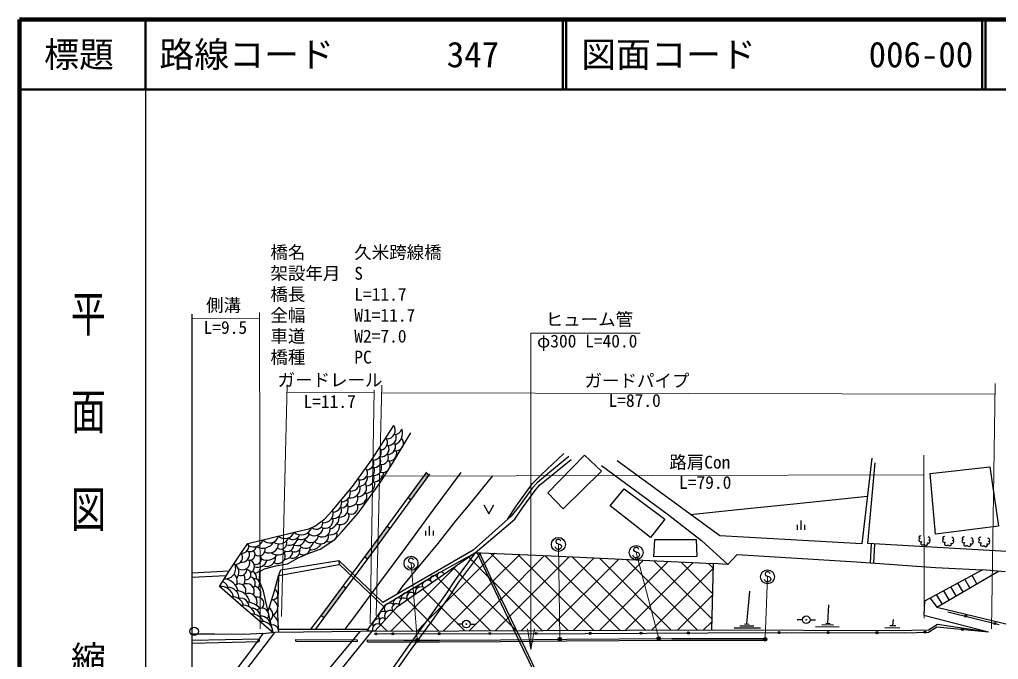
# Model space of a CAD drawing. Units: millimetres at full size, sheet at 1:1000; details may follow other scales. Extents: x 40000 to 680000, y 20000 to 380000.
# Drawn here: x 40000 to 180096, y 288367 to 380000 of the extents above; entities that cross this region are included whole.
import ezdxf
from ezdxf.enums import TextEntityAlignment as Align

# ---------------------------------------------------------------- set-up
doc = ezdxf.new("R2010")
doc.units = ezdxf.units.MM
doc.header["$LTSCALE"] = 1000
doc.header["$PDMODE"] = 32
doc.header["$PDSIZE"] = 500
doc.linetypes.add('CHAIN', pattern=[18.5, 12, -1.5, 3.5, -1.5])
for name, color, linetype, lineweight in [('M-BGD', 7, 'Continuous', 25), ('M-BMK', 2, 'CHAIN', 13), ('M-BMK-OTRS', 5, 'Continuous', 25), ('M-STR-HTXT', 7, 'Continuous', 13), ('M-STR-STR1', 1, 'Continuous', 25), ('M-STR-STRC', 7, 'Continuous', 25), ('M-TTL', 2, 'Continuous', 140), ('M-TTL-BAND', 7, 'Continuous', 25), ('M-TTL-LINE', 7, 'Continuous', 50)]:
    doc.layers.add(name, color=color, linetype=linetype, lineweight=lineweight)
doc.layers.add('M-TTL-TXT', color=7, linetype='Continuous')
doc.styles.add('@ＭＳ ゴシック', font='')
doc.styles.add('ＭＳ ゴシック', font='')
doc.styles.get('@ＭＳ ゴシック').set_extended_font_data('@MS Gothic')
doc.styles.get('ＭＳ ゴシック').set_extended_font_data('MS Gothic')

# ---------------------------------------------------------------- blocks, each defined once
blk = doc.blocks.new('open_arrow')
at = {"color": 0, "linetype": 'Continuous', "lineweight": -2}
blk.add_lwpolyline([(7.5, 1.25), (0, 0), (7.5, -1.25)], dxfattribs=at)

msp = doc.modelspace()

# ---------------------------------------------------------------- hatches: boundary and pattern name
at = {"layer": 'M-BGD'}
h = msp.add_hatch(color=256, dxfattribs=at)
edge = h.paths.add_edge_path()
edge.add_ellipse((103943, 293430), major_axis=(-36.5, -34.2), ratio=1, start_angle=136.8037, end_angle=-43.1963)
h = msp.add_hatch(color=256, dxfattribs=at)
edge = h.paths.add_edge_path()
edge.add_ellipse((152593, 294050), major_axis=(-36.5, -34.2), ratio=1, start_angle=136.8037, end_angle=-43.1963)
at = {"layer": 'M-BMK'}
for points in [[(98641, 314770), (98180, 315071), (95605, 311540), (96053, 311222)], [(93076, 307139), (92622, 307450), (90650, 304747), (89404, 303067), (89848, 302742), (91093, 304421)], [(86754, 298572), (86327, 298919), (83254, 294776), (83177, 294674), (83619, 294347), (83695, 294447)]]:
    msp.add_hatch(color=256, dxfattribs=at).paths.add_polyline_path(points)

# ---------------------------------------------------------------- linework, layer by layer
for centre in [(103943, 293430), (152593, 294050)]:
    msp.add_arc(centre, 50, 180.00009, 0.00009)
at = {"layer": 'M-BGD'}
for p, q in [((98180, 315071), (98641, 314770)), ((124522, 310375), (126507, 312803)), ((95605, 311540), (96053, 311222)), ((151862, 306940), (151862, 308268)), ((92622, 307450), (93076, 307139)), ((98693, 306106), (98693, 307434)), ((151329, 306940), (151329, 307637)), ((152395, 306940), (152395, 307637)), ((98160, 306106), (98160, 306802)), ((99226, 306106), (99226, 306802)), ((161791, 302212), (161948, 304957)), ((162240, 302180), (162397, 304931)), ((89404, 303067), (89848, 302742)), ((104299, 302995), (104551, 302743)), ((104551, 302743), (104754, 302540)), ((108029, 303564), (106738, 302273)), ((107415, 303592), (118493, 292513)), ((111579, 303402), (107937, 299761)), ((115129, 303240), (109146, 297257)), ((118676, 303075), (110354, 294753)), ((111304, 303414), (122190, 292529)), ((122219, 302906), (111799, 292485)), ((115194, 303237), (125887, 292544)), ((125763, 302737), (115527, 292501)), ((119088, 303055), (129584, 292560)), ((122987, 302869), (133281, 292575)), ((126885, 302683), (136977, 292591)), ((91974, 296530), (85670, 302532)), ((92148, 295881), (85719, 302002)), ((102493, 301741), (93159, 292407)), ((106313, 301849), (99737, 295273)), ((102108, 301474), (102960, 300622)), ((104754, 302540), (107028, 300266)), ((106738, 302273), (106313, 301849)), ((129305, 302567), (119255, 292516)), ((132847, 302396), (122983, 292532)), ((136389, 302226), (126711, 292548)), ((139260, 301385), (130439, 292563)), ((130785, 302495), (139079, 294201)), ((134685, 302308), (139170, 297822)), ((138585, 302120), (139262, 301443)), ((141362, 301966), (139278, 302087)), ((70009, 301020), (64659, 300743)), ((69585, 300347), (64659, 300092)), ((99917, 299952), (101442, 298428)), ((102960, 300622), (103223, 300359)), ((103223, 300359), (110484, 293098)), ((107028, 300266), (108314, 298980)), ((176020, 298623), (175306, 299843)), ((177013, 299202), (176319, 300390)), ((86327, 298919), (86754, 298572)), ((97727, 298431), (99926, 296231)), ((107488, 299311), (100615, 292438)), ((101442, 298428), (101731, 298139)), ((107937, 299761), (107488, 299311)), ((108314, 298980), (114797, 292498)), ((174032, 297465), (173281, 298750)), ((175026, 298044), (174293, 299296)), ((101731, 298139), (107403, 292467)), ((139164, 297577), (134167, 292579)), ((144083, 293446), (144500, 298148)), ((172045, 296306), (171256, 297657)), ((173039, 296885), (172268, 298203)), ((95536, 296909), (98384, 294061)), ((99926, 296231), (100213, 295944)), ((100213, 295944), (103706, 292451)), ((108697, 296808), (104343, 292454)), ((155693, 293535), (155840, 296210)), ((171262, 295850), (181958, 293255)), ((83177, 294674), (83619, 294347)), ((93459, 295274), (96312, 292420)), ((99737, 295273), (98005, 293540)), ((109905, 294303), (108071, 292470)), ((110354, 294753), (109905, 294303)), ((172870, 295176), (180185, 293372)), ((91690, 293330), (92616, 292405)), ((98005, 293540), (96887, 292423)), ((98384, 294061), (98670, 293775)), ((98670, 293775), (100009, 292436)), ((103393, 293430), (102643, 293430)), ((104493, 293430), (105243, 293430)), ((110484, 293098), (111100, 292482)), ((139068, 293768), (137894, 292595)), ((142254, 292900), (146040, 292875)), ((143101, 293196), (145078, 293183)), ((143756, 293452), (144410, 293439)), ((152043, 294050), (151293, 294050)), ((153143, 294050), (153893, 294050)), ((153920, 293064), (157308, 293031)), ((154822, 293347), (156507, 293306)), ((155389, 293539), (155998, 293531)), ((163825, 292953), (165973, 292913)), ((164542, 293241), (165431, 293211)), ((164987, 293226), (165055, 294070)), ((76516, 292205), (74800, 292037)), ((77033, 292699), (77043, 292257)), ((77033, 292699), (89895, 292695)), ((89690, 292397), (88800, 292384)), ((89895, 292695), (89690, 292397)), ((90435, 292399), (89690, 292397)), ((64655, 291120), (74303, 291321)), ((64655, 290720), (74312, 290921)), ((74303, 291321), (74312, 290921)), ((79539, 290969), (79540, 291219)), ((79539, 290969), (88322, 290943)), ((79540, 291219), (88323, 291193)), ((88323, 291193), (88322, 290943)), ((89809, 290905), (89811, 291155)), ((146711, 291378), (146711, 291128))]:
    msp.add_line(p, q, dxfattribs=at)
for points in [[(76280, 292182), (72050, 295815), (68616, 298809), (70141, 301229), (71844, 303801), (72665, 304989), (76189, 305829), (79741, 306695), (81415, 307091), (82251, 307428), (83644, 308440), (84715, 309628), (87656, 313124), (90371, 316882), (93541, 321871)], [(76280, 292182), (75296, 296428), (74909, 298149), (74338, 299560), (74388, 300936), (75060, 301339), (76656, 301759), (78369, 302061), (79871, 302921), (81315, 303525), (83028, 304146), (85144, 305557), (86087, 306600), (88440, 309290), (91551, 313627), (93434, 316502), (96020, 320800)], [(118607, 317408), (115606, 314957), (114059, 313678), (113385, 312873), (111559, 310352), (110365, 308902), (104897, 304017), (91974, 296530)], [(105221, 303636), (110890, 308448), (111970, 310067), (113779, 312566), (114413, 313322), (115924, 314571), (118923, 317020)], [(109892, 308479), (111075, 310330), (113396, 313584), (114628, 314817), (117881, 317836)], [(162000, 317195), (160568, 304902), (140200, 306065), (125529, 316827)], [(181770, 317336), (182917, 303743), (161413, 304988), (162440, 316541)], [(123289, 316153), (132669, 309203), (137580, 305417), (141362, 301966), (142693, 303412), (159782, 302355), (171096, 301550), (177811, 301195)], [(81696, 292698), (83254, 294776), (90650, 304747), (98275, 315201)], [(82383, 292697), (83695, 294447), (91093, 304421), (98719, 314877)], [(86608, 292696), (87853, 294339), (91555, 299402), (95331, 304453), (99214, 309727), (103215, 315145)], [(94092, 297757), (94795, 298788), (97014, 301493), (99901, 304987), (102438, 308193), (104246, 310382), (107754, 314664)], [(126507, 312803), (132363, 308476), (130292, 305849), (124522, 310375)], [(136021, 309131), (142321, 309790), (150836, 310670), (161364, 311735)], [(106432, 310517), (107148, 309222), (107864, 310517)], [(169061, 306009), (168933, 306054), (168821, 306009), (168714, 305875), (168734, 305745), (168817, 305686), (168877, 305675), (168771, 305614), (168707, 305425), (168739, 305288), (168920, 305219), (169068, 305238), (168991, 305041), (168988, 304875), (169112, 304799), (169293, 304761), (169419, 304817), (169451, 304878), (169504, 304795), (169736, 304693), (169909, 304761), (170008, 304921), (169966, 305032), (169896, 305084), (170089, 305036), (170281, 305149), (170334, 305348), (170262, 305425), (170135, 305456), (170292, 305501), (170314, 305589), (170272, 305760), (170190, 305850), (170018, 305927)], [(172448, 305938), (172320, 305983), (172208, 305938), (172102, 305804), (172121, 305674), (172204, 305615), (172264, 305604), (172158, 305543), (172094, 305354), (172126, 305217), (172307, 305148), (172455, 305167), (172378, 304970), (172375, 304804), (172499, 304728), (172681, 304690), (172806, 304746), (172839, 304807), (172891, 304725), (173123, 304622), (173297, 304690), (173396, 304850), (173354, 304961), (173283, 305013), (173476, 304965), (173668, 305078), (173721, 305277), (173650, 305354), (173522, 305385), (173679, 305430), (173701, 305518), (173660, 305689), (173578, 305779), (173406, 305856)], [(175232, 305867), (175104, 305912), (174992, 305867), (174886, 305734), (174906, 305603), (174989, 305545), (175048, 305533), (174943, 305472), (174878, 305283), (174910, 305146), (175092, 305077), (175239, 305096), (175162, 304899), (175159, 304733), (175283, 304657), (175465, 304619), (175590, 304675), (175623, 304736), (175675, 304654), (175907, 304551), (176081, 304619), (176180, 304779), (176138, 304890), (176067, 304942), (176261, 304894), (176452, 305007), (176505, 305206), (176434, 305283), (176306, 305315), (176463, 305359), (176485, 305447), (176444, 305618), (176362, 305708), (176190, 305785)], [(177608, 305831), (177481, 305877), (177368, 305832), (177262, 305698), (177282, 305568), (177365, 305509), (177425, 305498), (177319, 305437), (177255, 305248), (177287, 305111), (177468, 305042), (177615, 305061), (177539, 304864), (177536, 304698), (177659, 304622), (177841, 304584), (177967, 304639), (177999, 304701), (178052, 304618), (178284, 304515), (178457, 304584), (178556, 304743), (178514, 304855), (178444, 304907), (178637, 304859), (178829, 304971), (178882, 305170), (178810, 305247), (178682, 305279), (178840, 305324), (178862, 305412), (178820, 305582), (178738, 305672), (178566, 305750)], [(105221, 303636), (102332, 299784), (100945, 297670), (98566, 294311), (95532, 290145), (92545, 285923), (88988, 281113), (83639, 273700), (80749, 269767), (77413, 265110)], [(105980, 303647), (102823, 299439), (101441, 297332), (99053, 293961), (96020, 289795), (93031, 285571), (89472, 280759), (84124, 273347), (81234, 269415), (77911, 264774)], [(89895, 292695), (92367, 296192), (99327, 300383), (105221, 303636)], [(105221, 303636), (93938, 295799), (90840, 292397), (90433, 292397)], [(105221, 303636), (105513, 303623), (106083, 303653), (117197, 303145), (126193, 302716), (139278, 302087), (139039, 292599)], [(105513, 303623), (107046, 300227), (109406, 295340), (112072, 289797), (114444, 284886), (116640, 280213), (119131, 274949), (122494, 267908)], [(105834, 303640), (107317, 300354), (109676, 295470), (112342, 289927), (114715, 285015), (116911, 280341), (119401, 275078), (122814, 267933)], [(75560, 295289), (76473, 298205), (77048, 300356), (76916, 294943), (77033, 292699)], [(181066, 300914), (177811, 301195), (169506, 296712), (169429, 294695), (178655, 292308)], [(170319, 297151), (171262, 295850), (180095, 300998)], [(90840, 292397), (139039, 292599), (165331, 292532), (170087, 292583), (171357, 293396), (178655, 292308)], [(90990, 292046), (120967, 292096), (138541, 292163), (149797, 292214), (166666, 292197), (170110, 292281), (171278, 293048), (178655, 292308)], [(74830, 292080), (72100, 291935), (67878, 291988), (64656, 292001)], [(74830, 292080), (74303, 291321), (72741, 289219), (68907, 284179), (65856, 280036)], [(90435, 292399), (85790, 286686), (82546, 282675), (80431, 279981)], [(89809, 290905), (95008, 290877), (100121, 290888), (108839, 290937), (118330, 291020), (133356, 291128), (146711, 291128)], [(89811, 291155), (95009, 291127), (100120, 291138), (108837, 291187), (118328, 291270), (133355, 291378), (146711, 291378)]]:
    msp.add_lwpolyline(points, dxfattribs=at)
for points in [[(120877, 317610), (123287, 315338), (117801, 309937), (115585, 312236)], [(170348, 314989), (178861, 315940), (180122, 307429), (171094, 306297)], [(130902, 305551), (136830, 305551), (136921, 303118), (130798, 303067)], [(77048, 300356), (77381, 301215), (85670, 302532), (85729, 301903)]]:
    msp.add_lwpolyline(points, close=True, dxfattribs=at)
for centre, radius in [((152593, 294050), 550), ((175397, 294553), 150), ((64990, 292388), 600), ((103943, 293430), 550), ((103943, 293430), 50), ((152593, 294050), 50), ((174967, 292678), 150), ((179578, 293522), 150), ((90990, 292046), 150), ((93410, 292050), 150), ((100051, 292061), 150), ((107305, 292073), 150), ((113935, 292084), 150), ((121654, 292099), 150), ((128946, 292127), 150), ((135722, 292153), 150), ((148712, 292209), 150), ((155729, 292208), 150), ((162725, 292201), 150), ((169593, 292268), 150)]:
    msp.add_circle(centre, radius, dxfattribs=at)
for centre, radius, start, end in [((92560, 321160), 1212, 268.96115, 35.93751), ((93714, 321620), 1023, 265.49524, 343.95583), ((93113, 320718), 1701, 293.27449, 21.35462), ((91515, 319454), 1137, 280.44093, 36.23177), ((92766, 320180), 1162, 260.36637, 21.48918), ((92653, 318878), 1164, 273.2407, 29.28778), ((93829, 319334), 1122, 259.1833, 40.4336), ((90634, 318041), 1126, 271.19945, 36.7946), ((91751, 318521), 1130, 260.473, 26.11041), ((92827, 317946), 1165, 261.31786, 13.561), ((89684, 316568), 1034, 270.65706, 34.1036), ((90848, 316729), 860, 246.48863, 42.09358), ((91731, 317325), 1062, 261.71144, 29.33831), ((91946, 316275), 1121, 254.06587, 27.14628), ((88775, 315090), 1022, 259.71883, 40.33219), ((89891, 315449), 933, 254.58058, 27.44981), ((90716, 315815), 1110, 268.46031, 23.83647), ((87441, 313690), 1218, 264.61099, 29.62228), ((88489, 314444), 1302, 271.78344, 3.42379), ((89654, 314330), 1099, 269.4177, 28.97151), ((90529, 315394), 1628, 272.44593, 352.13117), ((86044, 312251), 1302, 272.32769, 18.8721), ((87350, 312907), 1410, 260.5401, 10.59743), ((88394, 312950), 1280, 270.977, 31.14586), ((89552, 313480), 1302, 264.20994, 13.8732), ((84721, 310822), 1382, 276.76705, 16.38176), ((86041, 311077), 1001, 261.42301, 16.84718), ((87163, 311506), 1264, 264.12561, 19.10424), ((88531, 311733), 1190, 247.55368, 22.10709), ((83503, 309327), 1386, 266.10955, 17.93878), ((84907, 309744), 1181, 258.59828, 16.31257), ((85765, 310018), 1288, 270.22978, 26.53621), ((87432, 310163), 998, 235.25319, 23.21149), ((82472, 307944), 936, 226.97149, 18.09796), ((83729, 308274), 1130, 239.37037, 14.92016), ((83833, 308901), 1945, 288.65935, 1.29198), ((85904, 308956), 1265, 247.79826, 11.43055), ((80312, 307821), 1622, 229.97255, 339.74656), ((82204, 307342), 1253, 221.57371, 352.58454), ((83302, 307058), 1154, 241.32035, 15.8444), ((84502, 307552), 1322, 254.56168, 6.1803), ((73492, 305873), 1386, 239.14351, 344.59407), ((75806, 306332), 1281, 220.27223, 346.7657), ((77177, 306396), 1475, 235.96102, 335.48777), ((77982, 307040), 1366, 227.12153, 340.28235), ((78587, 306053), 1332, 254.08341, 342.23691), ((79165, 306494), 960, 227.68869, 343.15094), ((79695, 305917), 1250, 241.25678, 350.17066), ((80330, 306812), 1259, 241.02858, 336.71679), ((81714, 306127), 1038, 216.36565, 4.7555), ((83048, 306074), 1184, 225.92009, 9.02917), ((84317, 306343), 1122, 250.02285, 12.75368), ((71874, 304515), 922, 260.05194, 30.94185), ((72991, 304778), 955, 244.26823, 346.47705), ((74264, 304044), 865, 230.1028, 18.46633), ((74831, 306059), 1759, 238.80745, 329.77712), ((75742, 304936), 1323, 240.43548, 359.54106), ((77412, 305002), 841, 233.80456, 22.4311), ((78305, 304792), 967, 219.69478, 356.99252), ((79064, 303939), 1065, 247.53642, 10.13901), ((79338, 304854), 1063, 238.31105, 337.45188), ((80933, 305459), 1184, 219.31031, 345.13502), ((80554, 304401), 1053, 240.12302, 4.47802), ((81714, 305695), 1629, 264.39037, 330.5292), ((70880, 303005), 1029, 266.30735, 35.77717), ((71759, 303410), 1142, 262.40873, 22.00422), ((72891, 303381), 819, 248.06386, 44.45197), ((73801, 302764), 818, 253.66872, 32.9031), ((75408, 304311), 1737, 242.94427, 325.50096), ((75358, 302992), 1307, 245.5326, 5.02273), ((76993, 304725), 1406, 229.48721, 321.41992), ((76975, 303124), 1038, 238.17481, 29.40571), ((78013, 303796), 1060, 266.03367, 1.59812), ((69436, 301401), 1494, 265.18998, 29.30464), ((70110, 300888), 1297, 318.01132, 57.15572), ((71891, 302238), 1051, 237.12593, 17.96369), ((71641, 301241), 873, 248.60428, 9.37277), ((72388, 300512), 739, 260.34958, 80.1695), ((72617, 301690), 997, 296.91985, 63.31639), ((74030, 303019), 1449, 253.25661, 342.11661), ((73566, 301648), 943, 276.70349, 0.26959), ((69049, 297641), 2286, 13.9498, 83.43187), ((69724, 299532), 1436, 343.52468, 47.59954), ((70707, 299784), 1557, 335.92769, 27.11911), ((72766, 299263), 967, 317.19061, 72.85157), ((72871, 300048), 1043, 350.27028, 64.2391), ((73652, 299191), 724, 309.91239, 102.42981), ((99360, 299809), 576, 14.44342, 201.4383), ((100342, 300274), 595, 32.63522, 183.91138), ((68775, 296921), 1895, 11.88464, 94.83375), ((68470, 298179), 1460, 10.35082, 66.14736), ((69782, 297106), 1627, 357.28709, 88.62186), ((71419, 298202), 976, 331.15973, 123.72589), ((72499, 298125), 1088, 332.29681, 122.54279), ((73419, 297753), 1125, 331.54135, 78.51607), ((96732, 297542), 1096, 76.87816, 163.32586), ((97492, 297873), 896, 56.00658, 193.55493), ((97671, 298587), 690, 128.38572, 178.18935), ((98424, 298911), 795, 35.01028, 191.23197), ((70476, 295678), 1641, 15.86406, 95.01774), ((70969, 296211), 2003, 8.84167, 89.88587), ((71642, 295922), 1207, 359.8602, 101.13115), ((72768, 296615), 1221, 336.16295, 113.91083), ((74035, 296356), 938, 315.52525, 104.35694), ((76233, 297673), 749, 257.95031, 67.83129), ((94198, 296443), 730, 53.83001, 200.70909), ((95015, 296475), 678, 39.78669, 209.77482), ((95407, 297122), 784, 69.40594, 186.62217), ((96060, 297313), 661, 31.94705, 217.61446), ((72055, 294502), 1624, 10.668, 101.50803), ((72376, 293868), 2713, 41.22008, 83.93143), ((73076, 294291), 1446, 1.5149, 88.68488), ((74704, 294736), 963, 324.35544, 136.45272), ((75103, 294791), 1144, 312.1948, 58.07537), ((75736, 295785), 1206, 294.90602, 73.53807), ((92960, 295674), 755, 42.61872, 226.52614), ((93948, 295701), 649, 42.43116, 221.17618), ((73255, 293034), 1812, 24.69554, 92.37413), ((74503, 293143), 1425, 2.41445, 90.28324), ((75374, 293218), 1710, 20.65222, 59.45934), ((92047, 294598), 659, 53.28918, 224.75111), ((91969, 293779), 528, 37.27053, 238.09527), ((93039, 294581), 810, 58.77979, 216.58602), ((74669, 292197), 1611, 359.46964, 99.21094), ((76214, 292459), 853, 16.35026, 102.97021), ((91265, 292681), 776, 56.79162, 201.4845), ((91359, 293339), 825, 74.58031, 200.17131)]:
    msp.add_arc(centre, radius, start, end, dxfattribs=at)
at = {"layer": 'M-BMK'}
msp.add_line((109146, 297257), (108697, 296808), dxfattribs=at)
at = {"layer": 'M-BMK-OTRS'}
msp.add_line((64674, 337833), (64637, 245681), dxfattribs=at)
at = {"layer": 'M-STR-HTXT'}
for p, q in [((74345, 338037), (74449, 292734)), ((64673, 337209), (74347, 337231)), ((179092, 292736), (179648, 327885)), ((77489, 294536), (78275, 327703)), ((78249, 326590), (90749, 326561)), ((90755, 326916), (90156, 293478)), ((91058, 294661), (91867, 327658)), ((91840, 326558), (179624, 326353)), ((169400, 317627), (169455, 294268)), ((91547, 314609), (169407, 314794)), ((117328, 291411), (117113, 304837)), ((131436, 291510), (128248, 303667)), ((96914, 291281), (96022, 302134)), ((146716, 291403), (147052, 300193))]:
    msp.add_line(p, q, dxfattribs=at)
msp.add_lwpolyline([(113192, 289769), (113179, 335101), (128807, 335101)], dxfattribs=at)
at = {"layer": 'M-STR-STR1'}
for p, q in [((66895, 279685), (76516, 292205)), ((88800, 292384), (76516, 292205)), ((78090, 279612), (88810, 292395))]:
    msp.add_line(p, q, dxfattribs=at)
at = {"layer": 'M-STR-STRC'}
for p, q in [((116841, 305473), (116750, 305292)), ((117022, 305564), (116841, 305473)), ((117204, 305564), (117022, 305564)), ((117386, 305473), (117204, 305564)), ((117477, 305292), (117386, 305473)), ((116750, 304292), (116659, 304473)), ((116750, 305292), (116750, 305201)), ((116750, 305201), (116841, 305019)), ((116841, 304201), (116750, 304292)), ((116841, 305019), (117386, 304837)), ((117022, 304110), (116841, 304201)), ((117204, 304110), (117022, 304110)), ((117386, 304201), (117204, 304110)), ((117386, 304837), (117477, 304746)), ((117477, 304292), (117386, 304201)), ((117477, 304746), (117568, 304564)), ((117568, 304473), (117477, 304292)), ((117568, 304564), (117568, 304473)), ((127975, 304303), (127884, 304122)), ((127884, 304122), (127884, 304031)), ((127884, 304031), (127975, 303849)), ((128157, 304394), (127975, 304303)), ((128338, 304394), (128157, 304394)), ((128520, 304303), (128338, 304394)), ((128611, 304122), (128520, 304303)), ((95749, 302771), (95658, 302589)), ((95931, 302862), (95749, 302771)), ((96113, 302862), (95931, 302862)), ((96295, 302771), (96113, 302862)), ((96385, 302589), (96295, 302771)), ((127884, 303122), (127793, 303303)), ((127975, 303031), (127884, 303122)), ((127975, 303849), (128520, 303667)), ((128157, 302940), (127975, 303031)), ((128338, 302940), (128157, 302940)), ((128520, 303031), (128338, 302940)), ((128520, 303667), (128611, 303576)), ((128611, 303122), (128520, 303031)), ((128611, 303576), (128702, 303394)), ((128702, 303303), (128611, 303122)), ((128702, 303394), (128702, 303303)), ((95658, 301589), (95567, 301771)), ((95658, 302589), (95658, 302498)), ((95658, 302498), (95749, 302316)), ((95749, 301498), (95658, 301589)), ((95749, 302316), (96295, 302134)), ((95931, 301407), (95749, 301498)), ((96113, 301407), (95931, 301407)), ((96295, 301498), (96113, 301407)), ((96295, 302134), (96385, 302044)), ((96385, 301589), (96295, 301498)), ((96385, 302044), (96476, 301862)), ((96476, 301771), (96385, 301589)), ((96476, 301862), (96476, 301771)), ((146688, 299647), (146597, 299829)), ((146779, 300829), (146688, 300647)), ((146688, 300647), (146688, 300556)), ((146688, 300556), (146779, 300374)), ((146961, 300920), (146779, 300829)), ((146779, 300374), (147324, 300193)), ((147142, 300920), (146961, 300920)), ((147324, 300829), (147142, 300920)), ((147415, 300647), (147324, 300829)), ((147324, 300193), (147415, 300102)), ((147415, 300102), (147506, 299920)), ((147506, 299829), (147415, 299647)), ((147506, 299920), (147506, 299829)), ((146779, 299556), (146688, 299647)), ((146961, 299465), (146779, 299556)), ((147142, 299465), (146961, 299465)), ((147324, 299556), (147142, 299465)), ((147415, 299647), (147324, 299556))]:
    msp.add_line(p, q, dxfattribs=at)
for centre, radius in [((117113, 304837), 1000), ((128248, 303667), 1000), ((96022, 302134), 1000), ((147052, 300193), 1000), ((117330, 291261), 150), ((131474, 291365), 150), ((131474, 291365), 120), ((131474, 291365), 90), ((131474, 291365), 60), ((146711, 291253), 150), ((96926, 291131), 150), ((96926, 291131), 120), ((96926, 291131), 90), ((96926, 291131), 60), ((96926, 291131), 30), ((96926, 291131), 20), ((117330, 291261), 120), ((117330, 291261), 90), ((117330, 291261), 60), ((117330, 291261), 30), ((117330, 291261), 20), ((131474, 291365), 30), ((131474, 291365), 20), ((146711, 291253), 120), ((146711, 291253), 90), ((146711, 291253), 60), ((146711, 291253), 30), ((146711, 291253), 20)]:
    msp.add_circle(centre, radius, dxfattribs=at)
for p in [(117330, 291261), (131474, 291365), (146711, 291253), (96926, 291131)]:
    msp.add_point(p, dxfattribs=at)
at = {"layer": 'M-TTL'}
for p, q in [((40000, 380000), (40000, 20000)), ((680000, 380000), (40000, 380000))]:
    msp.add_line(p, q, dxfattribs=at)
at = {"layer": 'M-TTL-BAND'}
msp.add_line((58000, 370000), (58000, 20000), dxfattribs=at)
at = {"layer": 'M-TTL-LINE'}
for p, q in [((58000, 380000), (58000, 370000)), ((117750, 380000), (117750, 370000)), ((118250, 380000), (118250, 370000)), ((177750, 380000), (177750, 370000)), ((178250, 380000), (178250, 370000)), ((40000, 370000), (680000, 370000))]:
    msp.add_line(p, q, dxfattribs=at)

# ---------------------------------------------------------------- block references
at = {"layer": 'M-STR-HTXT', "xscale": 400, "yscale": 400, "rotation": 90}
msp.add_blockref('open_arrow', (113192, 289769), dxfattribs=at)

# ---------------------------------------------------------------- texts
at = {"layer": 'M-STR-HTXT', "style": 'ＭＳ ゴシック'}
for s, p in [('橋名', (75902, 345196)), ('久米跨線橋', (87902, 345196)), ('架設年月', (75902, 342196)), ('S', (87902, 342196)), ('橋長', (75902, 339196)), ('L=11.7', (87902, 339196)), ('側溝', (66692, 337636)), ('全幅', (75902, 336196)), ('W1=11.7', (87902, 336196)), ('ヒューム管', (115307, 335601)), ('L=9.5', (66332, 334444)), ('車道', (75902, 333196)), ('W2=7.0', (87902, 333196)), ('φ300 L=40.0', (114059, 332495)), ('橋種', (75902, 330196)), ('PC', (87902, 330196)), ('ガードレール', (76933, 326920)), ('ガードパイプ', (120864, 326824)), ('L=11.7', (80640, 323838)), ('L=87.0', (124289, 323990)), ('路肩Con', (132989, 315148)), ('L=79.0', (134390, 312246))]:
    msp.add_text(s, height=1833, dxfattribs=at).set_placement(p, align=Align.BOTTOM_LEFT)
at = {"layer": 'M-TTL-BAND', "style": '@ＭＳ ゴシック', "width": 1.4}
msp.add_text('平  面  図', height=3666, rotation=270, dxfattribs=at).set_placement((49777, 306475), align=Align.MIDDLE_RIGHT)
at = {"layer": 'M-TTL-BAND', "style": '@ＭＳ ゴシック'}
msp.add_text('縮尺千分の一', height=3666, rotation=270, dxfattribs=at).set_placement((49777, 261030), align=Align.MIDDLE_RIGHT)
at = {"layer": 'M-TTL-TXT', "style": 'ＭＳ ゴシック'}
msp.add_text('標題', height=3666, dxfattribs=at).set_placement((48500, 375000), align=Align.MIDDLE_CENTER)
for s, p in [('路線コード', (60000, 375000)), ('図面コード', (120380, 375000)), ('347', (101142, 375000)), ('006-00', (161521, 375000))]:
    msp.add_text(s, height=3666, dxfattribs=at).set_placement(p, align=Align.MIDDLE_LEFT)

doc.saveas('drawing.dxf')
